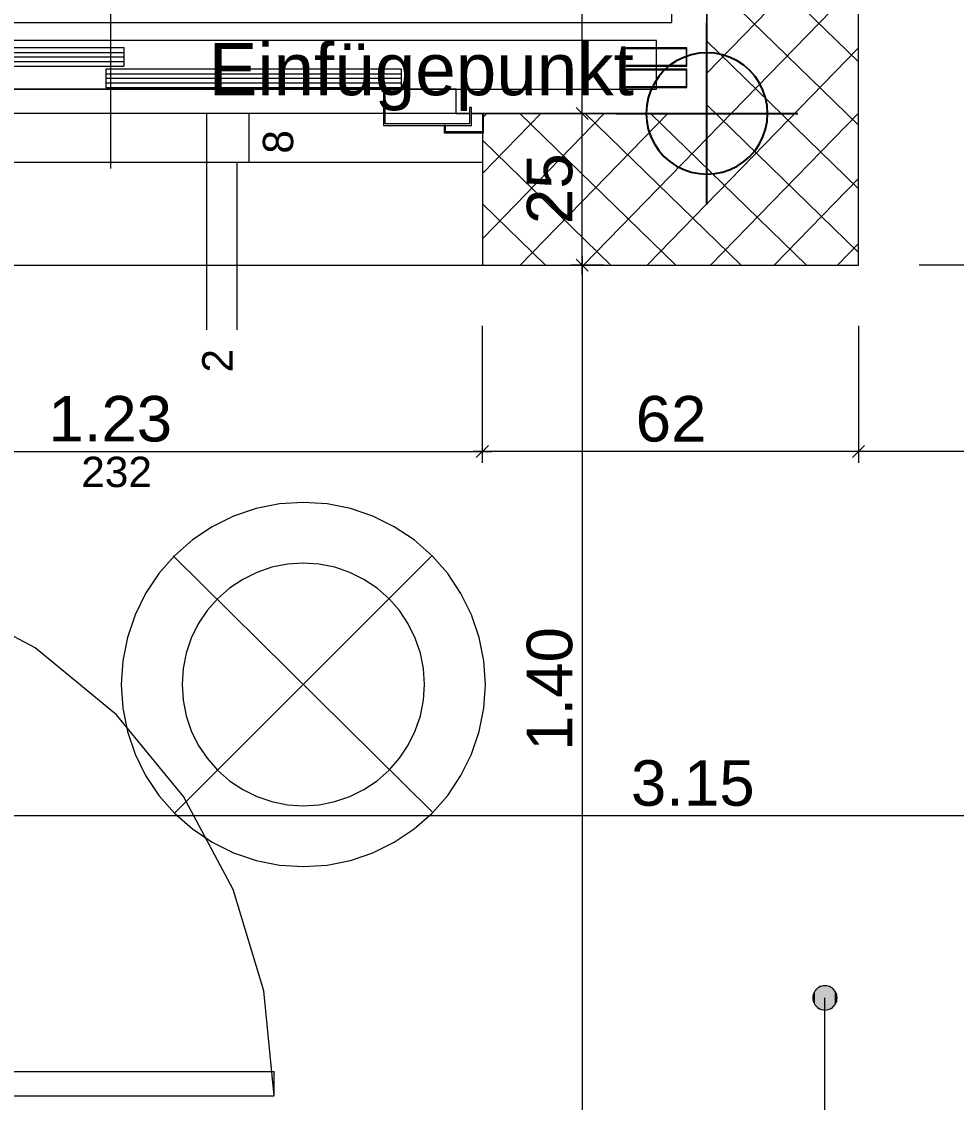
# Model space of a CAD drawing. Extents: x 0 to 1189, y 0 to 841.
# Drawn here: x 341.75 to 372.56, y 456.56 to 492.16 of the extents above; entities that cross this region are included whole.
import ezdxf
from ezdxf.lldxf.tags import DXFTag

# ---------------------------------------------------------------- set-up
doc = ezdxf.new("R2010")
doc.units = 0
doc.layers.get('0').update_dxf_attribs({"lineweight": 35})
for name, color, linetype, lineweight in [('211.5 Stahlbeton Kontur', 7, 'Continuous', 25), ('211.5 Stahlbeton Schraffur', 7, 'Continuous', 25), ('261.0 Aufzüge', 7, 'Continuous', 25), ('273.0 Innentüren', 7, 'Continuous', 25), ('Beleuchtung', 7, 'Continuous', 25), ('Bemassung', 7, 'Continuous', 25), ('Raumstempel', 7, 'Continuous', 25)]:
    doc.layers.add(name, color=color, linetype=linetype, lineweight=lineweight)
doc.layers.add('X_Einfuegepunkt-A0SO6TOF06', color=1, linetype='Continuous', lineweight=25, true_color=0xff0000)
doc.styles.get("Standard").update_dxf_attribs({"font": 'arial.ttf'})
tags = doc.linetypes.add('DASHED2', pattern=[9.525, 6.35, -3.175]).pattern_tags.tags
tags[6:7] = [DXFTag(74, 4), DXFTag(75, 0), DXFTag(340, '0'), DXFTag(46, 1.0), DXFTag(50, 0.0), DXFTag(44, 0.0), DXFTag(45, 0.0)]
tags[4:5] = [DXFTag(74, 4), DXFTag(75, 0), DXFTag(340, '0'), DXFTag(46, 1.0), DXFTag(50, 0.0), DXFTag(44, 0.0), DXFTag(45, 0.0)]

# ---------------------------------------------------------------- blocks, each defined once
blk = doc.blocks.new('Referenz-A0SO6TOG06', base_point=(4.401, 96.704))
at = {"layer": '211.5 Stahlbeton Kontur', "color": 0, "lineweight": 18}
for p, q in [((369.337, 484.135), (369.339, 534.135)), ((364.339, 529.135), (364.337, 489.135)), ((364.337, 489.135), (356.939, 489.136)), ((356.939, 489.136), (356.939, 484.135)), ((356.939, 484.135), (369.337, 484.135))]:
    blk.add_line(p, q, dxfattribs=at)
at = {"layer": '211.5 Stahlbeton Schraffur', "color": 0, "lineweight": 13}
for p, q in [((364.337, 490.462), (369.338, 495.601)), ((369.337, 490.836), (364.338, 495.701)), ((369.337, 488.744), (364.338, 493.608)), ((360.275, 484.135), (369.338, 493.45)), ((369.337, 486.651), (364.337, 491.515)), ((362.367, 484.135), (369.337, 491.299)), ((369.337, 484.558), (364.337, 489.423)), ((356.939, 487.16), (358.861, 489.136)), ((356.939, 485.009), (360.954, 489.136)), ((363.319, 484.135), (358.179, 489.136)), ((358.182, 484.135), (363.047, 489.135)), ((365.47, 484.135), (360.33, 489.136)), ((367.621, 484.135), (362.481, 489.135)), ((364.46, 484.135), (369.337, 489.148)), ((361.168, 484.135), (356.939, 488.25)), ((366.553, 484.135), (369.337, 486.997)), ((359.016, 484.135), (356.939, 486.157)), ((368.646, 484.135), (369.337, 484.846))]:
    blk.add_line(p, q, dxfattribs=at)
at = {"layer": '261.0 Aufzüge', "color": 0, "lineweight": 13}
for p, q in [((364.339, 529.125), (364.339, 490.125)), ((344.68, 497.925), (344.68, 487.325)), ((364.339, 489.135), (364.339, 494.575)), ((363.179, 492.135), (363.179, 493.935)), ((334.88, 492.135), (363.18, 492.135)), ((362.679, 491.535), (333.279, 491.535)), ((362.679, 489.935), (362.679, 491.535)), ((335.38, 491.145), (345.13, 491.145)), ((335.38, 490.995), (345.13, 490.995)), ((345.129, 491.295), (335.381, 491.295)), ((345.129, 490.695), (345.129, 491.295)), ((363.68, 491.295), (361.68, 491.295)), ((361.68, 491.295), (361.68, 491.275)), ((361.68, 491.275), (363.66, 491.275)), ((363.659, 491.275), (363.659, 490.715)), ((363.68, 490.695), (363.68, 491.295)), ((335.38, 490.845), (345.13, 490.845)), ((335.38, 490.695), (345.128, 490.695)), ((363.659, 490.715), (361.679, 490.715)), ((361.68, 490.715), (361.68, 490.695)), ((361.68, 490.695), (363.68, 490.695)), ((344.53, 490.445), (354.28, 490.445)), ((344.53, 490.295), (354.28, 490.295)), ((354.279, 490.595), (344.531, 490.595)), ((344.531, 490.595), (344.531, 489.995)), ((354.279, 489.995), (354.279, 490.595)), ((363.68, 490.595), (361.68, 490.595)), ((361.68, 490.595), (361.68, 490.575)), ((361.68, 490.575), (363.66, 490.575)), ((363.659, 490.575), (363.659, 490.015)), ((363.68, 489.995), (363.68, 490.595)), ((335.679, 489.935), (362.679, 489.935)), ((353.68, 489.935), (335.68, 489.935)), ((344.53, 490.145), (354.28, 490.145)), ((344.531, 489.995), (354.279, 489.995)), ((354.079, 489.935), (353.679, 489.935)), ((353.68, 489.935), (353.68, 488.735)), ((354.079, 489.875), (354.079, 489.935)), ((356.08, 489.935), (354.08, 489.935)), ((356.08, 489.135), (356.08, 489.935)), ((363.659, 490.015), (361.679, 490.015)), ((361.68, 490.015), (361.68, 489.995)), ((361.68, 489.995), (363.68, 489.995)), ((353.739, 488.795), (353.739, 489.875)), ((353.739, 489.875), (354.079, 489.875)), ((356.579, 489.335), (356.519, 489.335)), ((356.519, 489.335), (356.519, 488.795)), ((356.579, 488.735), (356.579, 489.335)), ((353.68, 489.135), (335.68, 489.135)), ((347.857, 482.01), (347.857, 489.135)), ((349.257, 487.535), (349.257, 489.135)), ((356.519, 489.135), (353.739, 489.135)), ((356.08, 489.135), (356.52, 489.135)), ((356.579, 489.135), (364.339, 489.135)), ((356.979, 489.135), (356.579, 489.135)), ((356.979, 488.735), (356.979, 489.135)), ((364.339, 489.135), (356.979, 489.135)), ((356.979, 489.026), (357.088, 489.135)), ((364.339, 489.125), (364.34, 489.125)), ((364.339, 489.125), (364.34, 489.125)), ((353.68, 488.735), (356.58, 488.735)), ((353.68, 488.725), (353.681, 488.725)), ((356.519, 488.795), (353.739, 488.795)), ((355.72, 488.735), (355.68, 488.735)), ((355.68, 488.735), (355.68, 488.495)), ((355.68, 488.495), (356.98, 488.495)), ((355.72, 488.535), (355.72, 488.735)), ((356.94, 488.535), (355.72, 488.535)), ((356.979, 488.735), (356.939, 488.735)), ((356.94, 488.735), (356.94, 488.535)), ((356.979, 488.495), (356.979, 488.735)), ((332.34, 487.536), (356.94, 487.534)), ((348.857, 482.01), (348.857, 487.535)), ((348.857, 487.535), (349.257, 487.535))]:
    blk.add_line(p, q, dxfattribs=at)
at = {"layer": '261.0 Aufzüge', "color": 0, "linetype": 'DASHED2', "lineweight": 13, "ltscale": 0.13}
blk.add_line((332.34, 484.136), (356.94, 484.134), dxfattribs=at)
at = {"layer": '273.0 Innentüren', "color": 0, "lineweight": 13}
for p, q in [((342.196, 471.531), (339.128, 473.17)), ((344.885, 469.324), (342.196, 471.531)), ((347.092, 466.635), (344.885, 469.324)), ((348.731, 463.567), (347.092, 466.635)), ((349.741, 460.238), (348.731, 463.567)), ((350.082, 456.776), (349.741, 460.238)), ((332.337, 457.576), (350.082, 457.576)), ((350.082, 456.776), (350.082, 457.576)), ((332.437, 456.776), (350.082, 456.776))]:
    blk.add_line(p, q, dxfattribs=at)
at = {"layer": 'Beleuchtung', "color": 0, "lineweight": 13}
for p, q in [((349.486, 476.12), (348.742, 475.868)), ((350.255, 476.273), (349.486, 476.12)), ((351.038, 476.324), (350.255, 476.273)), ((351.822, 476.273), (351.038, 476.324)), ((352.591, 476.12), (351.822, 476.273)), ((353.335, 475.868), (352.591, 476.12)), ((348.742, 475.868), (348.039, 475.52)), ((354.038, 475.52), (353.335, 475.868)), ((348.039, 475.52), (347.386, 475.084)), ((354.691, 475.084), (354.038, 475.52)), ((347.386, 475.084), (346.796, 474.567)), ((355.281, 474.567), (354.691, 475.084)), ((346.796, 474.567), (346.278, 473.977)), ((346.751, 474.563), (355.285, 466.127)), ((355.285, 466.127), (346.751, 474.563)), ((355.28, 474.568), (346.797, 466.081)), ((346.797, 466.081), (355.28, 474.568)), ((350.517, 474.286), (350.004, 474.184)), ((351.039, 474.32), (350.517, 474.286)), ((351.56, 474.286), (351.039, 474.32)), ((352.073, 474.184), (351.56, 474.286)), ((355.799, 473.977), (355.281, 474.567)), ((346.278, 473.977), (345.842, 473.324)), ((349.509, 474.016), (349.041, 473.785)), ((350.004, 474.184), (349.509, 474.016)), ((352.568, 474.016), (352.073, 474.184)), ((353.037, 473.785), (352.568, 474.016)), ((356.235, 473.324), (355.799, 473.977)), ((349.041, 473.785), (348.606, 473.495)), ((353.471, 473.495), (353.037, 473.785)), ((345.842, 473.324), (345.495, 472.62)), ((348.606, 473.495), (348.213, 473.15)), ((353.864, 473.15), (353.471, 473.495)), ((356.582, 472.62), (356.235, 473.324)), ((348.213, 473.15), (347.868, 472.757)), ((354.209, 472.757), (353.864, 473.15)), ((345.495, 472.62), (345.243, 471.877)), ((347.868, 472.757), (347.578, 472.322)), ((354.499, 472.322), (354.209, 472.757)), ((356.834, 471.877), (356.582, 472.62)), ((347.578, 472.322), (347.347, 471.854)), ((354.73, 471.854), (354.499, 472.322)), ((345.243, 471.877), (345.09, 471.108)), ((347.347, 471.854), (347.179, 471.359)), ((354.898, 471.359), (354.73, 471.854)), ((356.987, 471.108), (356.834, 471.877)), ((345.09, 471.108), (345.039, 470.324)), ((347.179, 471.359), (347.077, 470.846)), ((355, 470.846), (354.898, 471.359)), ((357.038, 470.324), (356.987, 471.108)), ((347.077, 470.846), (347.043, 470.325)), ((355.035, 470.325), (355, 470.846)), ((345.039, 470.324), (345.09, 469.541)), ((347.043, 470.325), (347.077, 469.803)), ((355, 469.803), (355.035, 470.325)), ((356.987, 469.541), (357.038, 470.324)), ((347.077, 469.803), (347.179, 469.29)), ((354.898, 469.29), (355, 469.803)), ((345.09, 469.541), (345.243, 468.771)), ((347.179, 469.29), (347.347, 468.795)), ((354.73, 468.795), (354.898, 469.29)), ((356.834, 468.771), (356.987, 469.541)), ((345.243, 468.771), (345.495, 468.028)), ((347.347, 468.795), (347.578, 468.327)), ((354.499, 468.327), (354.73, 468.795)), ((356.582, 468.028), (356.834, 468.771)), ((347.578, 468.327), (347.868, 467.892)), ((354.209, 467.892), (354.499, 468.327)), ((345.495, 468.028), (345.842, 467.324)), ((347.868, 467.892), (348.213, 467.499)), ((353.864, 467.499), (354.209, 467.892)), ((356.235, 467.324), (356.582, 468.028)), ((348.213, 467.499), (348.606, 467.154)), ((353.471, 467.154), (353.864, 467.499)), ((345.842, 467.324), (346.278, 466.672)), ((348.606, 467.154), (349.041, 466.864)), ((353.037, 466.864), (353.471, 467.154)), ((355.799, 466.672), (356.235, 467.324)), ((349.041, 466.864), (349.509, 466.633)), ((352.568, 466.633), (353.037, 466.864)), ((346.278, 466.672), (346.796, 466.082)), ((349.509, 466.633), (350.004, 466.465)), ((350.004, 466.465), (350.517, 466.363)), ((351.56, 466.363), (352.073, 466.465)), ((352.073, 466.465), (352.568, 466.633)), ((355.281, 466.082), (355.799, 466.672)), ((346.796, 466.082), (347.386, 465.564)), ((350.517, 466.363), (351.039, 466.329)), ((351.039, 466.329), (351.56, 466.363)), ((354.691, 465.564), (355.281, 466.082)), ((347.386, 465.564), (348.039, 465.128)), ((354.038, 465.128), (354.691, 465.564)), ((348.039, 465.128), (348.742, 464.781)), ((353.335, 464.781), (354.038, 465.128)), ((348.742, 464.781), (349.486, 464.529)), ((352.591, 464.529), (353.335, 464.781)), ((349.486, 464.529), (350.255, 464.376)), ((350.255, 464.376), (351.038, 464.324)), ((351.038, 464.324), (351.822, 464.376)), ((351.822, 464.376), (352.591, 464.529))]:
    blk.add_line(p, q, dxfattribs=at)
at = {"layer": 'Bemassung', "color": 0, "lineweight": 13}
for p, q in [((360.23, 489.135), (360.23, 529.135)), ((360.43, 488.936), (360.03, 489.336)), ((360.03, 489.335), (360.43, 488.935)), ((360.23, 489.136), (360.23, 489.436)), ((360.605, 489.136), (359.855, 489.136)), ((362.337, 489.135), (359.855, 489.135)), ((360.23, 484.135), (360.23, 489.136)), ((360.23, 488.835), (360.23, 489.135)), ((360.43, 483.935), (360.03, 484.335)), ((360.03, 484.335), (360.43, 483.935)), ((360.23, 484.435), (360.23, 484.135)), ((359.855, 484.135), (360.939, 484.135)), ((360.939, 484.135), (359.855, 484.135)), ((360.23, 484.135), (360.23, 456.141)), ((360.23, 483.835), (360.23, 484.135)), ((376.603, 484.135), (371.337, 484.135)), ((376.605, 484.135), (371.337, 484.135)), ((356.937, 482.136), (356.937, 477.626)), ((356.939, 477.626), (356.939, 482.135)), ((369.337, 482.135), (369.337, 477.626)), ((369.337, 482.135), (369.337, 477.626)), ((357.137, 478.201), (356.737, 477.801)), ((356.739, 477.801), (357.139, 478.201)), ((369.537, 478.201), (369.137, 477.801)), ((369.137, 477.801), (369.537, 478.201)), ((332.337, 478.001), (356.939, 478.001)), ((356.937, 478.001), (356.637, 478.001)), ((369.337, 478.001), (356.937, 478.001)), ((356.939, 478.001), (357.239, 478.001)), ((369.337, 478.001), (369.037, 478.001)), ((395.337, 478.001), (369.337, 478.001)), ((369.637, 478.001), (369.337, 478.001)), ((395.336, 466.001), (332.337, 466.001))]:
    blk.add_line(p, q, dxfattribs=at)
at = {"layer": 'Raumstempel', "color": 0, "lineweight": 13}
for p, q in [((368.03, 460.347), (367.986, 460.318)), ((368.077, 460.37), (368.03, 460.347)), ((368.126, 460.387), (368.077, 460.37)), ((368.177, 460.397), (368.126, 460.387)), ((368.23, 460.401), (368.177, 460.397)), ((368.282, 460.397), (368.23, 460.401)), ((368.333, 460.387), (368.282, 460.397)), ((368.383, 460.37), (368.333, 460.387)), ((368.43, 460.347), (368.383, 460.37)), ((368.473, 460.318), (368.43, 460.347)), ((367.833, 460.053), (367.83, 460.001)), ((367.83, 460.001), (367.833, 459.949)), ((367.843, 460.104), (367.833, 460.053)), ((367.86, 460.154), (367.843, 460.104)), ((367.883, 460.201), (367.86, 460.154)), ((367.912, 460.244), (367.883, 460.201)), ((367.947, 460.284), (367.912, 460.244)), ((367.986, 460.318), (367.947, 460.284)), ((368.23, 412.001), (368.23, 460.001)), ((368.512, 460.284), (368.473, 460.318)), ((368.547, 460.244), (368.512, 460.284)), ((368.576, 460.201), (368.547, 460.244)), ((368.599, 460.154), (368.576, 460.201)), ((368.616, 460.104), (368.599, 460.154)), ((368.626, 460.053), (368.616, 460.104)), ((368.63, 460.001), (368.626, 460.053)), ((368.626, 459.949), (368.63, 460.001)), ((367.833, 459.949), (367.843, 459.897)), ((367.843, 459.897), (367.86, 459.848)), ((367.86, 459.848), (367.883, 459.801)), ((367.883, 459.801), (367.912, 459.757)), ((367.912, 459.757), (367.947, 459.718)), ((367.947, 459.718), (367.986, 459.684)), ((367.986, 459.684), (368.03, 459.654)), ((368.03, 459.654), (368.077, 459.631)), ((368.077, 459.631), (368.126, 459.615)), ((368.333, 459.615), (368.383, 459.631)), ((368.383, 459.631), (368.43, 459.654)), ((368.43, 459.654), (368.473, 459.684)), ((368.473, 459.684), (368.512, 459.718)), ((368.512, 459.718), (368.547, 459.757)), ((368.547, 459.757), (368.576, 459.801)), ((368.576, 459.801), (368.599, 459.848)), ((368.599, 459.848), (368.616, 459.897)), ((368.616, 459.897), (368.626, 459.949)), ((368.126, 459.615), (368.177, 459.604)), ((368.177, 459.604), (368.23, 459.601)), ((368.23, 459.601), (368.282, 459.604)), ((368.282, 459.604), (368.333, 459.615))]:
    blk.add_line(p, q, dxfattribs=at)
for points in [[(368.048, 460.324), (367.994, 460.324), (368.048, 460.357)], [(368.106, 460.357), (368.048, 460.357), (368.106, 460.381)], [(368.104, 459.644), (368.048, 459.644), (368.048, 460.357)], [(368.106, 459.62), (368.106, 460.357), (368.048, 460.357)], [(368.167, 460.381), (368.106, 460.381), (368.167, 460.396)], [(368.166, 459.62), (368.106, 459.62), (368.106, 460.381)], [(368.167, 459.606), (368.167, 460.381), (368.106, 460.381)], [(368.23, 460.396), (368.167, 460.396), (368.23, 460.401)], [(368.229, 459.606), (368.167, 459.606), (368.167, 460.396)], [(368.23, 459.601), (368.23, 460.396), (368.167, 460.396)], [(368.292, 459.606), (368.23, 459.606), (368.23, 460.401)], [(368.292, 460.396), (368.23, 460.396), (368.23, 460.401)], [(368.292, 459.606), (368.292, 460.396), (368.23, 460.396)], [(368.353, 459.62), (368.292, 459.62), (368.292, 460.396)], [(368.353, 460.381), (368.293, 460.381), (368.292, 460.396)], [(368.353, 459.62), (368.353, 460.381), (368.293, 460.381)], [(368.411, 459.644), (368.353, 459.644), (368.353, 460.381)], [(368.411, 460.357), (368.355, 460.357), (368.353, 460.381)], [(368.411, 459.644), (368.411, 460.357), (368.355, 460.357)], [(368.465, 459.677), (368.411, 459.677), (368.411, 460.357)], [(368.465, 460.324), (368.414, 460.324), (368.411, 460.357)], [(367.835, 460.001), (367.83, 460.001), (367.835, 460.063)], [(367.835, 459.938), (367.835, 460.001), (367.83, 460.001)], [(367.849, 460.063), (367.835, 460.063), (367.849, 460.124)], [(367.844, 459.938), (367.835, 459.938), (367.835, 460.063)], [(367.849, 459.877), (367.849, 460.063), (367.835, 460.063)], [(367.873, 460.124), (367.849, 460.124), (367.873, 460.182)], [(367.869, 459.877), (367.849, 459.877), (367.849, 460.124)], [(367.873, 459.819), (367.873, 460.124), (367.849, 460.124)], [(367.906, 460.182), (367.873, 460.182), (367.906, 460.236)], [(367.902, 459.819), (367.873, 459.819), (367.873, 460.182)], [(367.906, 459.766), (367.906, 460.182), (367.873, 460.182)], [(367.947, 460.236), (367.906, 460.236), (367.947, 460.284)], [(367.943, 459.766), (367.906, 459.766), (367.906, 460.236)], [(367.947, 459.718), (367.947, 460.236), (367.906, 460.236)], [(367.994, 460.284), (367.947, 460.284), (367.994, 460.324)], [(367.991, 459.718), (367.947, 459.718), (367.947, 460.284)], [(367.994, 459.677), (367.994, 460.284), (367.947, 460.284)], [(368.045, 459.677), (367.994, 459.677), (367.994, 460.324)], [(368.048, 459.644), (368.048, 460.324), (367.994, 460.324)], [(368.465, 459.677), (368.465, 460.324), (368.414, 460.324)], [(368.512, 459.718), (368.465, 459.718), (368.465, 460.324)], [(368.512, 460.284), (368.468, 460.284), (368.465, 460.324)], [(368.512, 459.718), (368.512, 460.284), (368.468, 460.284)], [(368.553, 459.766), (368.512, 459.766), (368.512, 460.284)], [(368.553, 460.236), (368.516, 460.236), (368.512, 460.284)], [(368.553, 459.766), (368.553, 460.236), (368.516, 460.236)], [(368.586, 459.819), (368.553, 459.819), (368.553, 460.236)], [(368.586, 460.182), (368.557, 460.182), (368.553, 460.236)], [(368.586, 459.819), (368.586, 460.182), (368.557, 460.182)], [(368.61, 459.877), (368.586, 459.877), (368.586, 460.182)], [(368.61, 460.124), (368.591, 460.124), (368.586, 460.182)], [(368.61, 459.877), (368.61, 460.124), (368.591, 460.124)], [(368.625, 459.938), (368.61, 459.938), (368.61, 460.124)], [(368.625, 460.063), (368.615, 460.063), (368.61, 460.124)], [(368.625, 459.938), (368.625, 460.063), (368.615, 460.063)], [(368.63, 460.001), (368.625, 460.001), (368.625, 460.063)], [(368.625, 459.938), (368.63, 460.001), (368.625, 460.001)], [(367.849, 459.877), (367.844, 459.938), (367.835, 459.938)], [(367.873, 459.819), (367.869, 459.877), (367.849, 459.877)], [(367.906, 459.766), (367.902, 459.819), (367.873, 459.819)], [(367.947, 459.718), (367.943, 459.766), (367.906, 459.766)], [(367.994, 459.677), (367.991, 459.718), (367.947, 459.718)], [(368.048, 459.644), (368.045, 459.677), (367.994, 459.677)], [(368.106, 459.62), (368.104, 459.644), (368.048, 459.644)], [(368.353, 459.62), (368.411, 459.644), (368.353, 459.644)], [(368.411, 459.644), (368.465, 459.677), (368.411, 459.677)], [(368.465, 459.677), (368.512, 459.718), (368.465, 459.718)], [(368.512, 459.718), (368.553, 459.766), (368.512, 459.766)], [(368.553, 459.766), (368.586, 459.819), (368.553, 459.819)], [(368.586, 459.819), (368.61, 459.877), (368.586, 459.877)], [(368.61, 459.877), (368.625, 459.938), (368.61, 459.938)], [(368.167, 459.606), (368.166, 459.62), (368.106, 459.62)], [(368.23, 459.601), (368.229, 459.606), (368.167, 459.606)], [(368.23, 459.601), (368.292, 459.606), (368.23, 459.606)], [(368.292, 459.606), (368.353, 459.62), (368.292, 459.62)]]:
    blk.add_solid(points, dxfattribs=at)
at = {"layer": 'X_Einfuegepunkt-A0SO6TOF06', "color": 0, "linetype": 'Continuous', "lineweight": -2, "ltscale": 0.25}
for p, q in [((364.34, 486.135), (364.34, 492.135)), ((363.574, 490.983), (363.34, 490.867)), ((363.822, 491.067), (363.574, 490.983)), ((364.079, 491.118), (363.822, 491.067)), ((364.34, 491.135), (364.079, 491.118)), ((364.601, 491.118), (364.34, 491.135)), ((364.857, 491.067), (364.601, 491.118)), ((365.105, 490.983), (364.857, 491.067)), ((365.34, 490.867), (365.105, 490.983)), ((363.122, 490.722), (362.925, 490.549)), ((363.34, 490.867), (363.122, 490.722)), ((365.557, 490.722), (365.34, 490.867)), ((365.754, 490.549), (365.557, 490.722)), ((362.753, 490.353), (362.608, 490.135)), ((362.925, 490.549), (362.753, 490.353)), ((365.926, 490.353), (365.754, 490.549)), ((366.072, 490.135), (365.926, 490.353)), ((362.492, 489.901), (362.408, 489.653)), ((362.608, 490.135), (362.492, 489.901)), ((366.187, 489.901), (366.072, 490.135)), ((366.271, 489.653), (366.187, 489.901)), ((362.408, 489.653), (362.357, 489.396)), ((366.323, 489.396), (366.271, 489.653)), ((362.357, 489.396), (362.34, 489.135)), ((366.34, 489.135), (366.323, 489.396)), ((361.34, 489.135), (367.34, 489.135)), ((362.34, 489.135), (362.357, 488.874)), ((362.357, 488.874), (362.408, 488.618)), ((366.271, 488.618), (366.323, 488.874)), ((366.323, 488.874), (366.34, 489.135)), ((362.408, 488.618), (362.492, 488.37)), ((366.187, 488.37), (366.271, 488.618)), ((362.492, 488.37), (362.608, 488.135)), ((362.608, 488.135), (362.753, 487.918)), ((365.926, 487.918), (366.072, 488.135)), ((366.072, 488.135), (366.187, 488.37)), ((362.753, 487.918), (362.925, 487.721)), ((365.754, 487.721), (365.926, 487.918)), ((362.925, 487.721), (363.122, 487.549)), ((363.122, 487.549), (363.34, 487.403)), ((363.34, 487.403), (363.574, 487.288)), ((365.105, 487.288), (365.34, 487.403)), ((365.34, 487.403), (365.557, 487.549)), ((365.557, 487.549), (365.754, 487.721)), ((363.574, 487.288), (363.822, 487.203)), ((363.822, 487.203), (364.079, 487.152)), ((364.079, 487.152), (364.34, 487.135)), ((364.34, 487.135), (364.601, 487.152)), ((364.601, 487.152), (364.857, 487.203)), ((364.857, 487.203), (365.105, 487.288))]:
    blk.add_line(p, q, dxfattribs=at)
at = {"layer": '261.0 Aufzüge', "color": 0, "lineweight": 13, "char_height": 1, "attachment_point": 1, "rotation": 90}
for s, insert in [('{\\fArial;8}', (349.705, 487.81)), ('{\\fArial;2}', (347.705, 480.6))]:
    blk.add_mtext(s, dxfattribs=dict(at, insert=insert))
at = {"layer": 'Bemassung', "color": 0, "linetype": 'Continuous', "lineweight": 13, "ltscale": 0.13, "char_height": 1.5, "attachment_point": 1, "rotation": 90}
for s, insert in [('{\\fArial;25}', (358.403, 485.491)), ('{\\fArial;1.40}', (358.401, 468.137))]:
    blk.add_mtext(s, dxfattribs=dict(at, insert=insert))
at = {"layer": 'Bemassung', "color": 0, "linetype": 'Continuous', "lineweight": 13, "ltscale": 0.13, "char_height": 1.5, "attachment_point": 1}
for s, insert in [('{\\fArial;1.23}', (342.636, 479.829)), ('{\\fArial;62}', (361.993, 479.828)), ('{\\fArial;3.15}', (361.835, 467.83))]:
    blk.add_mtext(s, dxfattribs=dict(at, insert=insert))
at = {"layer": 'Bemassung', "color": 0, "lineweight": 13, "insert": (343.72, 477.827), "char_height": 1, "attachment_point": 1}
blk.add_mtext('{\\fArial;232}', dxfattribs=at)
at = {"layer": 'X_Einfuegepunkt-A0SO6TOF06', "color": 0, "linetype": 'Continuous', "lineweight": -2, "ltscale": 0.25, "insert": (347.924, 491.453), "char_height": 1.71805, "attachment_point": 1}
blk.add_mtext('{\\fArial;Einfügepunkt}', dxfattribs=at)

msp = doc.modelspace()

# ---------------------------------------------------------------- block references
at = {"color": 8, "lineweight": 25, "ltscale": 0.25, "true_color": 0x808080}
msp.add_blockref('Referenz-A0SO6TOG06', (4.401, 96.704), dxfattribs=at)

doc.saveas('drawing.dxf')
